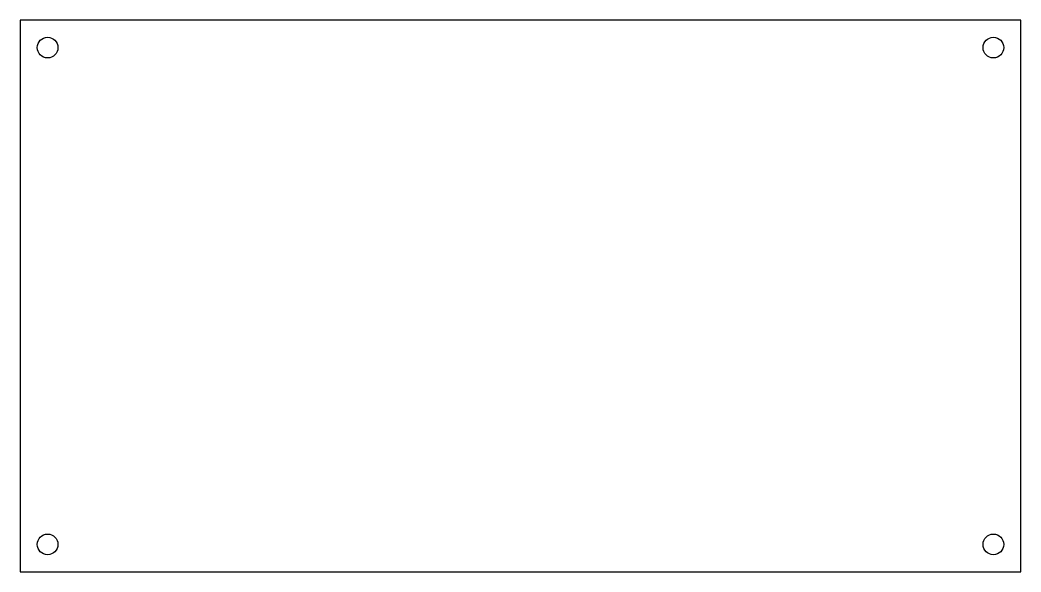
# Model space of a CAD drawing. Header units: millimetres. Extents: x 0 to 145, y 0 to 80.
import ezdxf

# ---------------------------------------------------------------- set-up
doc = ezdxf.new("R2010")
doc.units = ezdxf.units.MM

msp = doc.modelspace()

# ---------------------------------------------------------------- linework, layer by layer
at = {"color": 7, "linetype": 'Continuous', "lineweight": 25}
for p, q in [((145, 80), (0, 80)), ((0, 80), (0, 0)), ((145, 0), (145, 80)), ((0, 0), (145, 0))]:
    msp.add_line(p, q, dxfattribs=at)
for centre in [(4, 76), (141, 76), (4, 4), (141, 4)]:
    msp.add_circle(centre, 1.5, dxfattribs=at)

doc.saveas('drawing.dxf')
